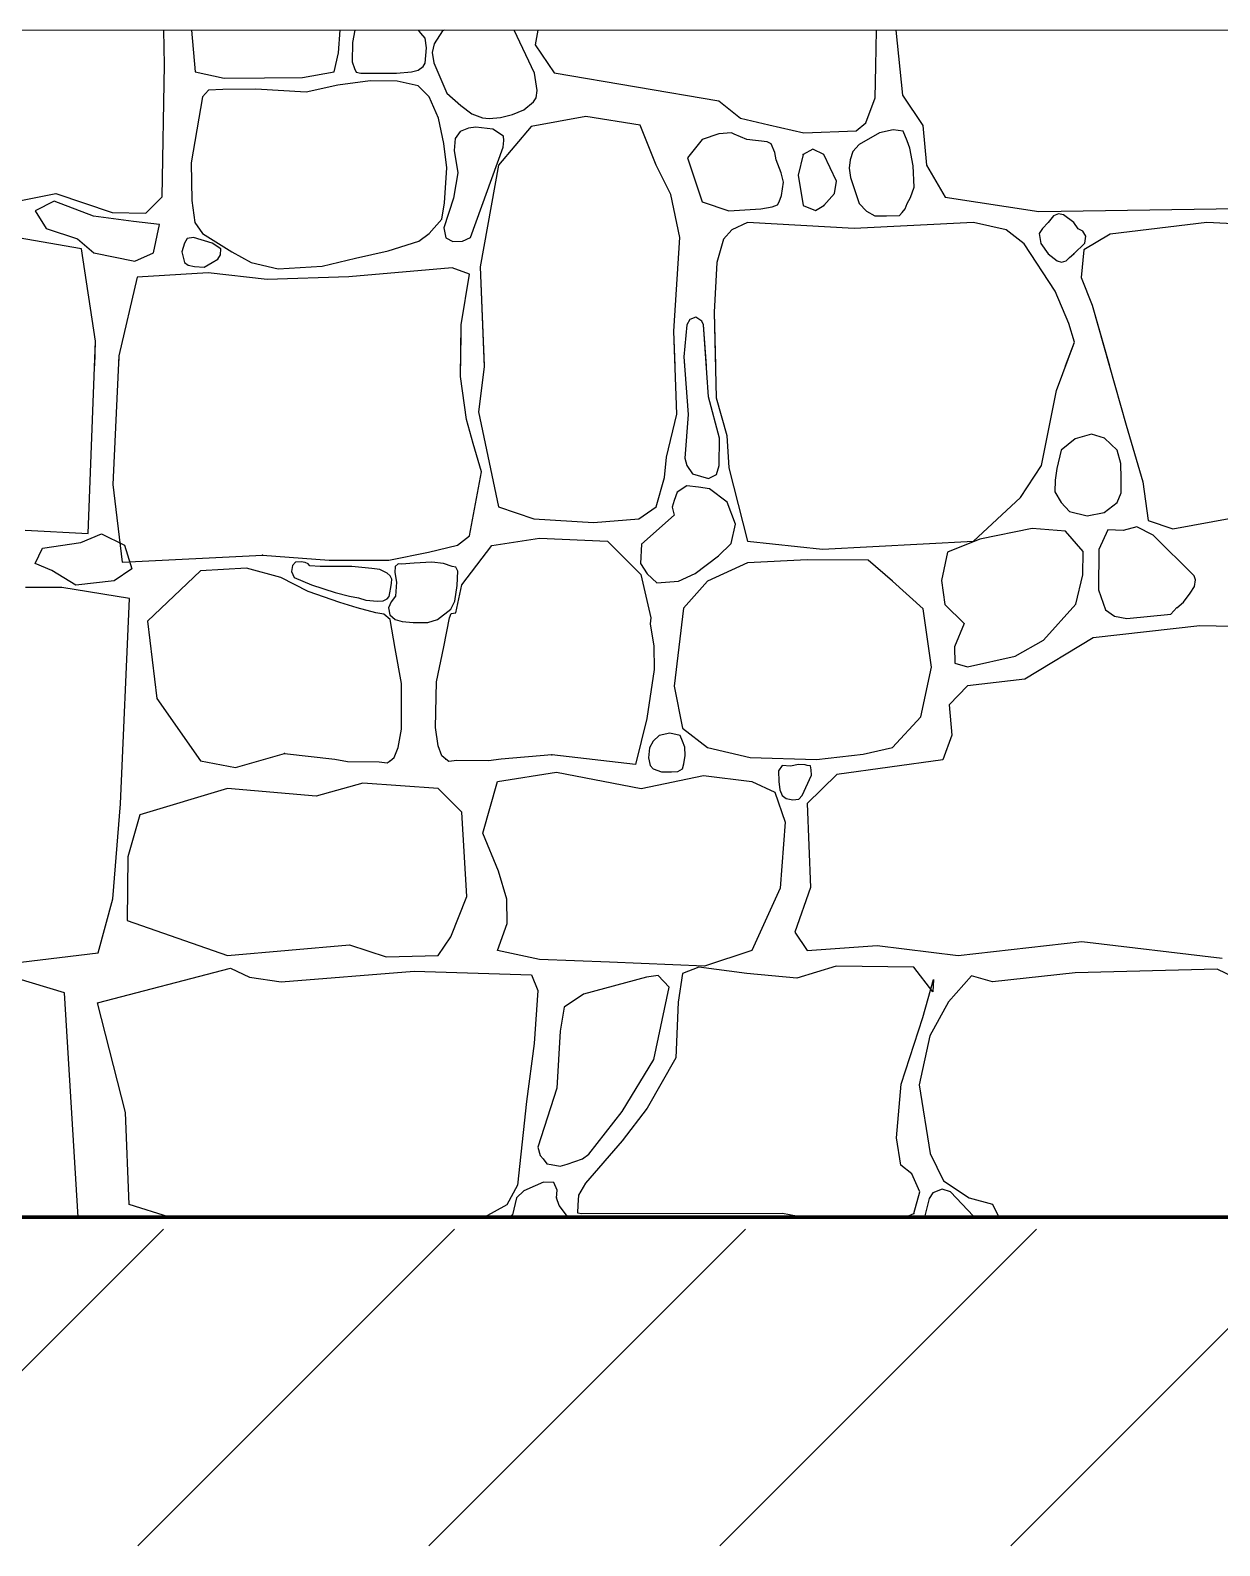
# Model space of a CAD drawing. Header units: feet. Extents: x -10410 to 374725, y -46422 to 88923.
# Drawn here: x 255607 to 256358, y 1230 to 2187 of the extents above; entities that cross this region are included whole.
import ezdxf

# ---------------------------------------------------------------- set-up
doc = ezdxf.new("R2010")
doc.units = ezdxf.units.FT
doc.header["$MEASUREMENT"] = 0
doc.layers.add('2D - Общий_Ном._пера__118', color=7, linetype='Continuous', lineweight=5, true_color=0x573938)
doc.layers.add('Конструктив - Стены Несущие_Ном._пера__87', color=7, linetype='Continuous', lineweight=25, true_color=0x6a6a6a)
doc.layers.add('Конструктив - Перекрытия_Ном._пера__1', color=7, linetype='Continuous', lineweight=20)
doc.layers.add('Местность - Рельеф_Ном._пера__53', color=54, linetype='Continuous', lineweight=80)

# ---------------------------------------------------------------- blocks, each defined once
blk = doc.blocks.new('*X48')
at = {"layer": 'Конструктив - Стены Несущие_Ном._пера__87', "linetype": 'Continuous'}
for p, q in [((255691.8, 2165.49), (255691.35, 2187.22)), ((255708.81, 2187.22), (255711.09, 2160.99)), ((255801.67, 2173.05), (255802.71, 2187.22)), ((255811.85, 2187.22), (255810.39, 2179.44)), ((255853.57, 2185.35), (255852.22, 2187.22)), ((255856.3, 2182.18), (255853.57, 2185.35)), ((255867.34, 2186.79), (255862.02, 2178.7)), ((255868.53, 2187.22), (255867.34, 2186.79)), ((255925.42, 2160.16), (255912.65, 2187.22)), ((255927.64, 2187.22), (255925.79, 2178.12)), ((256141.2, 2164.62), (256141.43, 2187.22)), ((256153.66, 2187.22), (256157.87, 2146.17)), ((255810.39, 2179.44), (255810.26, 2167.29)), ((255857.21, 2176.19), (255856.3, 2182.18)), ((255856.43, 2166.38), (255857.21, 2176.19)), ((255862.02, 2178.7), (255860.81, 2173.27)), ((255925.79, 2178.12), (255937.93, 2160.28)), ((255690.32, 2082.02), (255691.8, 2165.49)), ((255798.84, 2160.99), (255801.67, 2173.05)), ((255810.26, 2167.29), (255811.78, 2163.08)), ((255852, 2162.04), (255855.21, 2164.39)), ((255855.21, 2164.39), (255856.43, 2166.38)), ((255860.81, 2173.27), (255861.77, 2166.6)), ((255861.77, 2166.6), (255870.07, 2147.4)), ((256140.73, 2144.47), (256141.2, 2164.62)), ((255711.09, 2160.99), (255729.34, 2156.9)), ((255729.34, 2156.9), (255754.81, 2157.22)), ((255754.81, 2157.22), (255778.92, 2157.32)), ((255778.92, 2157.32), (255798.84, 2160.99)), ((255821.58, 2155.33), (255801.25, 2152.5)), ((255811.78, 2163.08), (255812.77, 2160.7)), ((255812.77, 2160.7), (255815.71, 2160.16)), ((255815.71, 2160.16), (255838.34, 2160.16)), ((255838.67, 2155.02), (255821.58, 2155.33)), ((255838.34, 2160.16), (255847.66, 2160.96)), ((255851.88, 2152.08), (255838.67, 2155.02)), ((255847.66, 2160.96), (255852, 2162.04)), ((255927.18, 2149.26), (255925.42, 2160.16)), ((255937.93, 2160.28), (256041.95, 2142.58)), ((255715.81, 2145.27), (255708.58, 2103.44)), ((255719.59, 2149.46), (255715.81, 2145.27)), ((255728.6, 2149.78), (255719.59, 2149.46)), ((255749.46, 2150.09), (255728.6, 2149.78)), ((255781.23, 2148.1), (255749.46, 2150.09)), ((255801.25, 2152.5), (255781.23, 2148.1)), ((255859.01, 2145.27), (255851.88, 2152.08)), ((255864.88, 2131.64), (255859.01, 2145.27)), ((255870.07, 2147.4), (255878.88, 2139.78)), ((255926.54, 2144.57), (255927.18, 2149.26)), ((256157.87, 2146.17), (256170.75, 2127.09)), ((255878.88, 2139.78), (255885.81, 2134.38)), ((255911.66, 2133.92), (255918.8, 2137.05)), ((255918.8, 2137.05), (255924.8, 2141.96)), ((255924.8, 2141.96), (255926.54, 2144.57)), ((256041.95, 2142.58), (256055.69, 2131.66)), ((256134.7, 2128.74), (256140.73, 2144.47)), ((255868.23, 2115.6), (255864.88, 2131.64)), ((255885.81, 2134.38), (255892.63, 2131.86)), ((255892.63, 2131.86), (255896.82, 2131.55)), ((255896.82, 2131.55), (255904.06, 2132.11)), ((255923.32, 2126.35), (255902.76, 2102.08)), ((255904.06, 2132.11), (255911.66, 2133.92)), ((255957.99, 2132.79), (255923.32, 2126.35)), ((255992.17, 2127.34), (255957.99, 2132.79)), ((256002.33, 2102.08), (255992.17, 2127.34)), ((256055.69, 2131.66), (256073.49, 2127.52)), ((256073.49, 2127.52), (256095.53, 2122.53)), ((256128.64, 2123.63), (256134.7, 2128.74)), ((256170.75, 2127.09), (256173.22, 2102.08)), ((255875.35, 2118.9), (255874.67, 2111.24)), ((255878.43, 2123.22), (255875.35, 2118.9)), ((255883.74, 2125.36), (255878.43, 2123.22)), ((255888.48, 2125.99), (255883.74, 2125.36)), ((255899.06, 2124.84), (255888.48, 2125.99)), ((255905.84, 2120.36), (255899.06, 2124.84)), ((255905.69, 2113.3), (255906.1, 2117.55)), ((255906.1, 2117.55), (255905.84, 2120.36)), ((256031.3, 2118.18), (256022.14, 2106.54)), ((256041.88, 2121.8), (256031.3, 2118.18)), ((256049.88, 2122.39), (256041.88, 2121.8)), ((256051.6, 2121.61), (256049.88, 2122.39)), ((256059.54, 2118.18), (256051.6, 2121.61)), ((256072.47, 2116.68), (256059.54, 2118.18)), ((256074.9, 2115.45), (256072.47, 2116.68)), ((256095.53, 2122.53), (256128.64, 2123.63)), ((256143.37, 2122.42), (256130.62, 2114.96)), ((256152.09, 2124.39), (256143.37, 2122.42)), ((256158.31, 2123.52), (256152.09, 2124.39)), ((256160.84, 2117.44), (256158.31, 2123.52)), ((256162.62, 2112.8), (256160.84, 2117.44)), ((255870.12, 2100.4), (255868.23, 2115.6)), ((255874.67, 2111.24), (255876.96, 2097.22)), ((255884.93, 2056.26), (255905.69, 2113.3)), ((256077.26, 2109.98), (256074.9, 2115.45)), ((256078.12, 2105.3), (256077.26, 2109.98)), ((256095.21, 2108.77), (256091.99, 2095.64)), ((256101.29, 2112.01), (256095.21, 2108.77)), ((256108.33, 2108.77), (256101.29, 2112.01)), ((256116.26, 2091.92), (256108.33, 2108.77)), ((256126.57, 2110.69), (256124.99, 2105.33)), ((256130.62, 2114.96), (256126.57, 2110.69)), ((256164.72, 2101.5), (256162.62, 2112.8)), ((255708.58, 2103.44), (255708.89, 2079.64)), ((255868.55, 2078.28), (255870.12, 2100.4)), ((255902.76, 2102.08), (255891.12, 2037.68)), ((256011.49, 2083.5), (256002.33, 2102.08)), ((256022.14, 2106.54), (256031.3, 2078.8)), ((256081.23, 2097.19), (256078.12, 2105.3)), ((256124.99, 2105.33), (256124.22, 2100.07)), ((256124.22, 2100.07), (256125.18, 2094.15)), ((256165.3, 2088.19), (256164.72, 2101.5)), ((256173.22, 2102.08), (256184.87, 2081.77)), ((255875.82, 2089.77), (255874.25, 2081.22)), ((255876.96, 2097.22), (255875.82, 2089.77)), ((256082.82, 2091.18), (256081.23, 2097.19)), ((256081.52, 2082.78), (256082.82, 2091.18)), ((256091.99, 2095.64), (256095.21, 2076.57)), ((256115.02, 2084), (256116.26, 2091.92)), ((256125.18, 2094.15), (256130.62, 2077.81)), ((256163.05, 2081.64), (256165.3, 2088.19)), ((255523.88, 2064.18), (255622.95, 2084)), ((255622.04, 2079.26), (255609.97, 2073.08)), ((255646.77, 2069.84), (255622.04, 2079.26)), ((255622.95, 2084), (255658.61, 2072.11)), ((255679.91, 2071.61), (255690.32, 2082.02)), ((255708.89, 2079.64), (255710.89, 2065.7)), ((255866.98, 2067.8), (255868.55, 2078.28)), ((255874.25, 2081.22), (255868.13, 2062.37)), ((256017.19, 2056.26), (256011.49, 2083.5)), ((256031.3, 2078.8), (256048.15, 2073.1)), ((256079.08, 2076.94), (256080.1, 2078.8)), ((256080.1, 2078.8), (256081.52, 2082.78)), ((256108.33, 2076.57), (256115.02, 2084)), ((256160.84, 2077.81), (256163.05, 2081.64)), ((256184.87, 2081.77), (256244.06, 2072.61)), ((255609.97, 2073.08), (255617.04, 2061.89)), ((255672.09, 2066.31), (255646.77, 2069.84)), ((255658.61, 2072.11), (255679.91, 2071.61)), ((256048.15, 2073.1), (256068.46, 2074.34)), ((256068.46, 2074.34), (256075.58, 2075.6)), ((256075.58, 2075.6), (256079.08, 2076.94)), ((256095.21, 2076.57), (256103.05, 2073.3)), ((256103.05, 2073.3), (256108.33, 2076.57)), ((256130.62, 2077.81), (256135.23, 2072.83)), ((256135.23, 2072.83), (256140.5, 2070)), ((256140.5, 2070), (256147.92, 2069.91)), ((256147.92, 2069.91), (256156.16, 2070.1)), ((256156.16, 2070.1), (256157.83, 2072.11)), ((256157.83, 2072.11), (256159.6, 2074.5)), ((256159.6, 2074.5), (256160.84, 2077.81)), ((256244.06, 2072.61), (256370.13, 2074.59)), ((256253.33, 2069.91), (256250.01, 2065.67)), ((256256.49, 2071.26), (256253.33, 2069.91)), ((256259.66, 2070.62), (256256.49, 2071.26)), ((256266.1, 2065.67), (256259.66, 2070.62)), ((255617.04, 2061.89), (255636.76, 2055.42)), ((255688.57, 2064.54), (255672.09, 2066.31)), ((255684.74, 2046.59), (255688.57, 2064.54)), ((255710.89, 2065.7), (255715.81, 2058.78)), ((255859.01, 2058.78), (255866.98, 2067.8)), ((255868.13, 2062.37), (255869.51, 2056)), ((256050.13, 2061.21), (256044.93, 2055.27)), ((256060.04, 2065.67), (256050.13, 2061.21)), ((256127.4, 2061.96), (256060.04, 2065.67)), ((256202.84, 2065.67), (256127.4, 2061.96)), ((256223.5, 2061.21), (256202.84, 2065.67)), ((256234.9, 2052.3), (256223.5, 2061.21)), ((256246.41, 2062), (256244.31, 2058.74)), ((256250.01, 2065.67), (256246.41, 2062)), ((256268.86, 2061.76), (256266.1, 2065.67)), ((256271.8, 2060.22), (256268.86, 2061.76)), ((256273.7, 2057.04), (256271.8, 2060.22)), ((256350.32, 2065.67), (256289.14, 2058.49)), ((256459.54, 2060.22), (256350.32, 2065.67)), ((255639.24, 2049.12), (255594.46, 2057)), ((255636.76, 2055.42), (255647.06, 2046.59)), ((255704.3, 2052.67), (255702.66, 2047.15)), ((255706, 2055.7), (255704.3, 2052.67)), ((255710.06, 2056.37), (255706, 2055.7)), ((255721.71, 2052.67), (255710.06, 2056.37)), ((255715.81, 2058.78), (255734.16, 2047.25)), ((255727.36, 2049.03), (255721.71, 2052.67)), ((255832.91, 2047.78), (255852.4, 2054.07)), ((255852.4, 2054.07), (255859.01, 2058.78)), ((255869.51, 2056), (255873.79, 2053.71)), ((255873.79, 2053.71), (255879.94, 2054.02)), ((255879.94, 2054.02), (255884.93, 2056.26)), ((256013.47, 1997.06), (256017.19, 2056.26)), ((256044.93, 2055.27), (256040.72, 2040.41)), ((256254.46, 2022.33), (256234.9, 2052.3)), ((256244.31, 2058.74), (256245.42, 2052.5)), ((256245.42, 2052.5), (256250.01, 2045.86)), ((256266.1, 2045.86), (256273.17, 2052.74)), ((256289.14, 2058.49), (256272.54, 2048.58)), ((256273.17, 2052.74), (256273.7, 2057.04)), ((255648.2, 1990.86), (255639.24, 2049.12)), ((255647.06, 2046.59), (255672.97, 2041.29)), ((255672.97, 2041.29), (255684.74, 2046.59)), ((255702.66, 2047.15), (255704.3, 2040.54)), ((255704.3, 2040.54), (255706.73, 2038.78)), ((255716.68, 2037.56), (255721.71, 2040.54)), ((255721.71, 2040.54), (255725.41, 2042.66)), ((255725.41, 2042.66), (255727.05, 2045.39)), ((255727.05, 2045.39), (255727.36, 2049.03)), ((255734.16, 2047.25), (255746.42, 2040.54)), ((255746.42, 2040.54), (255763.51, 2036.56)), ((255791.39, 2038.13), (255812.36, 2043.27)), ((255812.36, 2043.27), (255832.91, 2047.78)), ((256040.72, 2040.41), (256038.98, 2009.2)), ((256250.01, 2045.86), (256255.59, 2041.45)), ((256255.59, 2041.45), (256258.43, 2040.61)), ((256258.43, 2040.61), (256261.37, 2041.49)), ((256261.37, 2041.49), (256263.41, 2043.6)), ((256263.41, 2043.6), (256266.1, 2045.86)), ((256272.54, 2048.58), (256270.81, 2031)), ((255674.52, 2031.27), (255662.86, 1981.53)), ((255719.31, 2034.01), (255674.52, 2031.27)), ((255706.73, 2038.78), (255710.73, 2037.87)), ((255710.73, 2037.87), (255716.68, 2037.56)), ((255756.66, 2029.84), (255719.31, 2034.01)), ((255808.19, 2031.51), (255756.66, 2029.84)), ((255763.51, 2036.56), (255791.39, 2038.13)), ((255873.38, 2037.18), (255808.19, 2031.51)), ((255884.3, 2033.09), (255873.38, 2037.18)), ((255879.22, 2001), (255884.3, 2033.09)), ((255891.12, 2037.68), (255893.6, 1974.52)), ((256270.81, 2031), (256277.85, 2013.42)), ((256263.13, 2002.02), (256254.46, 2022.33)), ((256277.85, 2013.42), (256299.29, 1937.62)), ((256023.53, 2004.52), (256021.68, 2001)), ((256027.48, 2005.95), (256023.53, 2004.52)), ((256031.25, 2003.43), (256027.48, 2005.95)), ((256032.3, 2001), (256031.25, 2003.43)), ((256038.98, 2009.2), (256040.22, 1954.96)), ((256266.6, 1990.13), (256263.13, 2002.02)), ((255878.72, 1968.48), (255879.22, 2001)), ((256015.45, 1944.56), (256013.47, 1997.06)), ((256021.68, 2001), (256019.82, 1980.86)), ((256035.48, 1955.6), (256032.3, 2001)), ((255643.51, 1869.26), (255648.2, 1990.86)), ((256255.21, 1959.66), (256266.6, 1990.13)), ((255662.86, 1981.53), (255658.97, 1900.12)), ((255893.6, 1974.52), (255890.13, 1946.04)), ((256019.82, 1980.86), (256022.56, 1944.35)), ((255882.56, 1941.3), (255878.72, 1968.48)), ((256042.28, 1929.55), (256035.48, 1955.6)), ((256040.22, 1954.96), (256046.91, 1931.18)), ((256245.79, 1912.11), (256255.21, 1959.66)), ((255890.13, 1946.04), (255902.76, 1886.1)), ((256008.77, 1917.56), (256015.45, 1944.56)), ((256022.56, 1944.35), (256020.39, 1916.75)), ((255886.72, 1926.13), (255882.56, 1941.3)), ((256299.29, 1937.62), (256309.7, 1901.95)), ((255892.06, 1908.12), (255886.72, 1926.13)), ((256042.11, 1912.11), (256042.28, 1929.55)), ((256046.91, 1931.18), (256048.15, 1910.62)), ((256267.08, 1929.12), (256258.3, 1921.96)), ((256277.29, 1932.04), (256267.08, 1929.12)), ((256285.54, 1929.55), (256277.29, 1932.04)), ((256293.53, 1921.96), (256285.54, 1929.55)), ((256007.53, 1904.68), (256008.77, 1917.56)), ((256020.39, 1916.75), (256021.68, 1912.11)), ((256258.3, 1921.96), (256255.51, 1910.26)), ((256295.84, 1913.36), (256293.53, 1921.96)), ((255884.3, 1867.77), (255892.06, 1908.12)), ((256021.68, 1912.11), (256025.36, 1906.97)), ((256025.36, 1906.97), (256035.31, 1903.89)), ((256035.31, 1903.89), (256040.39, 1906.52)), ((256040.39, 1906.52), (256042.11, 1912.11)), ((256048.15, 1910.62), (256060.04, 1864.31)), ((256232.42, 1892.05), (256245.79, 1912.11)), ((256255.51, 1910.26), (256254.33, 1903.02)), ((256296.1, 1903.98), (256295.84, 1913.36)), ((255658.97, 1900.12), (255664.95, 1851.1)), ((256002.33, 1886.1), (256007.53, 1904.68)), ((256021.68, 1899.39), (256015.63, 1895.45)), ((256029.08, 1898.49), (256021.68, 1899.39)), ((256036.07, 1897.37), (256029.08, 1898.49)), ((256047.08, 1889.07), (256036.07, 1897.37)), ((256254.33, 1903.02), (256254.24, 1895.55)), ((256296.15, 1894.98), (256296.1, 1903.98)), ((256309.7, 1901.95), (256313.16, 1877.43)), ((256013.79, 1890.04), (256012.42, 1885.82)), ((256015.63, 1895.45), (256013.79, 1890.04)), ((256052.48, 1875.08), (256047.08, 1889.07)), ((256202.84, 1864.31), (256232.42, 1892.05)), ((256254.24, 1895.55), (256258.3, 1888.83)), ((256258.3, 1888.83), (256263.54, 1883.2)), ((256285.32, 1882.5), (256293.53, 1888.83)), ((256293.53, 1888.83), (256296.15, 1894.98)), ((255902.76, 1886.1), (255925.05, 1878.43)), ((255925.05, 1878.43), (255962.7, 1876.2)), ((255962.7, 1876.2), (255991.43, 1878.43)), ((255991.43, 1878.43), (256002.33, 1886.1)), ((256013.79, 1880.87), (255993.04, 1862.45)), ((256012.42, 1885.82), (256013.79, 1880.87)), ((256263.54, 1883.2), (256274.67, 1880.45)), ((256274.67, 1880.45), (256285.32, 1882.5)), ((256313.16, 1877.43), (256328.77, 1872.23)), ((256328.77, 1872.23), (256385.24, 1882.64)), ((255603.63, 1871.24), (255643.51, 1869.26)), ((255638.88, 1863.6), (255651.88, 1869.02)), ((255651.88, 1869.02), (255666.33, 1861.8)), ((255876.72, 1861.76), (255884.3, 1867.77)), ((256049.64, 1863), (256052.48, 1875.08)), ((256239.85, 1872.48), (256206.91, 1865.55)), ((256260.9, 1870.75), (256239.85, 1872.48)), ((256272.05, 1857.87), (256260.9, 1870.75)), ((256287.68, 1871.5), (256282.09, 1859.11)), ((256297.37, 1871.15), (256287.68, 1871.5)), ((256306.01, 1873.38), (256297.37, 1871.15)), ((256316.38, 1868.27), (256306.01, 1873.38)), ((256342.14, 1842.51), (256316.38, 1868.27)), ((255610, 1850.24), (255614.69, 1859.99)), ((255614.69, 1859.99), (255638.88, 1863.6)), ((255666.33, 1861.8), (255671.02, 1846.99)), ((255858.54, 1857.43), (255876.72, 1861.76)), ((255879.64, 1836.88), (255898.55, 1861.58)), ((255898.55, 1861.58), (255928.52, 1866.29)), ((255928.52, 1866.29), (255971.61, 1864.31)), ((255971.61, 1864.31), (255992.59, 1843.27)), ((255993.04, 1862.45), (255992.43, 1850.25)), ((256041.66, 1855.2), (256049.64, 1863)), ((256060.04, 1864.31), (256107.34, 1859.35)), ((256107.34, 1859.35), (256202.84, 1864.31)), ((256206.91, 1865.55), (256186.35, 1857.37)), ((256271.8, 1843.01), (256272.05, 1857.87)), ((256282.09, 1859.11), (256281.71, 1833.6)), ((255620.47, 1845.91), (255610, 1850.24)), ((255664.95, 1851.1), (255753.66, 1855.59)), ((255753.66, 1855.59), (255795.81, 1852.43)), ((255772.67, 1849.06), (255772.02, 1845.12)), ((255774.41, 1851.08), (255772.67, 1849.06)), ((255778.02, 1851.42), (255774.41, 1851.08)), ((255780.61, 1850.91), (255778.02, 1851.42)), ((255782.55, 1850), (255780.61, 1850.91)), ((255783.61, 1848.83), (255782.55, 1850)), ((255790.07, 1848.29), (255783.61, 1848.83)), ((255809.96, 1848.36), (255790.07, 1848.29)), ((255795.81, 1852.43), (255833.53, 1852.43)), ((255822.73, 1847.19), (255809.96, 1848.36)), ((255833.53, 1852.43), (255858.54, 1857.43)), ((255837.42, 1848.36), (255837.18, 1844.6)), ((255839.26, 1850.15), (255837.42, 1848.36)), ((255841.5, 1849.94), (255839.26, 1850.15)), ((255849.47, 1850.49), (255841.5, 1849.94)), ((255860.62, 1851.02), (255849.47, 1850.49)), ((255867.93, 1850.31), (255860.62, 1851.02)), ((255873.4, 1848.36), (255867.93, 1850.31)), ((255875.82, 1848.05), (255873.4, 1848.36)), ((255992.43, 1850.25), (255996.74, 1843.65)), ((256026.99, 1843.93), (256041.66, 1855.2)), ((256060.04, 1850.69), (256034.77, 1839.04)), ((256097.68, 1852.67), (256060.04, 1850.69)), ((256136.32, 1852.42), (256097.68, 1852.67)), ((256151.68, 1839.04), (256136.32, 1852.42)), ((256186.35, 1857.37), (256182.62, 1839.44)), ((255635.63, 1836.52), (255620.47, 1845.91)), ((255659.83, 1839.41), (255635.63, 1836.52)), ((255671.02, 1846.99), (255659.83, 1839.41)), ((255714.34, 1845.62), (255681.06, 1813.92)), ((255743.5, 1847.22), (255714.34, 1845.62)), ((255765.29, 1841.33), (255743.5, 1847.22)), ((255782.43, 1832.51), (255765.29, 1841.33)), ((255772.02, 1845.12), (255773.71, 1841.33)), ((255773.71, 1841.33), (255784.47, 1836.84)), ((255827.78, 1846.37), (255822.73, 1847.19)), ((255832.34, 1844.19), (255827.78, 1846.37)), ((255834.19, 1842.53), (255832.34, 1844.19)), ((255835.3, 1840.31), (255834.19, 1842.53)), ((255835.04, 1837.77), (255835.3, 1840.31)), ((255837.18, 1844.6), (255838.34, 1838.53)), ((255877.03, 1845.37), (255875.82, 1848.05)), ((255876.64, 1836.37), (255877.03, 1845.37)), ((255992.59, 1843.27), (255999, 1815.89)), ((255996.74, 1843.65), (256002.7, 1837.97)), ((256002.7, 1837.97), (256016.44, 1839.04)), ((256016.44, 1839.04), (256026.99, 1843.93)), ((256034.77, 1839.04), (256019.66, 1821.95)), ((256171, 1821.71), (256151.68, 1839.04)), ((256182.62, 1839.44), (256184.62, 1824.43)), ((256267.49, 1824.6), (256271.8, 1843.01)), ((256343.11, 1839.9), (256342.14, 1842.51)), ((256342.5, 1835.67), (256343.11, 1839.9)), ((255626.91, 1835.08), (255603.88, 1835.08)), ((255669.5, 1828.05), (255626.91, 1835.08)), ((255802.43, 1825.68), (255782.43, 1832.51)), ((255784.47, 1836.84), (255799.51, 1831.99)), ((255799.51, 1831.99), (255808.58, 1829.55)), ((255808.58, 1829.55), (255814.28, 1828.57)), ((255832.34, 1827.93), (255833.61, 1829.51)), ((255833.61, 1829.51), (255834.12, 1831.78)), ((255834.12, 1831.78), (255834.79, 1835.15)), ((255834.79, 1835.15), (255835.04, 1837.77)), ((255837.71, 1829.56), (255834.82, 1826.14)), ((255838.34, 1838.53), (255837.71, 1829.56)), ((255875.06, 1826.43), (255876.64, 1836.37)), ((255875.86, 1819.02), (255879.64, 1836.88)), ((256281.71, 1833.6), (256286.24, 1821.09)), ((256335.47, 1825.93), (256339.62, 1831.48)), ((256339.62, 1831.48), (256342.5, 1835.67)), ((255663.82, 1698.41), (255669.5, 1828.05)), ((255813.42, 1822.32), (255802.43, 1825.68)), ((255825.3, 1819.17), (255813.42, 1822.32)), ((255814.28, 1828.57), (255818.85, 1827.06)), ((255818.85, 1827.06), (255826.34, 1826.39)), ((255826.34, 1826.39), (255829.77, 1826.66)), ((255829.77, 1826.66), (255832.34, 1827.93)), ((255834.82, 1826.14), (255833.24, 1822.17)), ((255833.24, 1822.17), (255834.05, 1817.91)), ((255864.22, 1814.94), (255872.61, 1821.46)), ((255872.61, 1821.46), (255875.06, 1826.43)), ((256019.66, 1821.95), (256013.72, 1772.67)), ((256176.2, 1784.8), (256171, 1821.71)), ((256184.62, 1824.43), (256197, 1812.29)), ((256247.03, 1801.89), (256267.49, 1824.6)), ((256286.24, 1821.09), (256291.95, 1816.9)), ((256327.57, 1818.17), (256331.34, 1822.38)), ((256331.24, 1822.2), (256335.47, 1825.93)), ((255681.06, 1813.92), (255686.96, 1764.86)), ((255830.36, 1818.18), (255825.3, 1819.17)), ((255834.34, 1814.94), (255830.36, 1818.18)), ((255834.05, 1817.91), (255837.42, 1814.94)), ((255837.42, 1796.52), (255834.34, 1814.94)), ((255837.42, 1814.94), (255841.87, 1813.65)), ((255841.87, 1813.65), (255848.89, 1812.94)), ((255848.89, 1812.94), (255858.12, 1813.07)), ((255858.12, 1813.07), (255864.22, 1814.94)), ((255868.21, 1797.56), (255871.8, 1815.88)), ((255871.8, 1815.88), (255872.87, 1818.73)), ((255872.87, 1818.73), (255875.86, 1819.02)), ((255999, 1815.89), (255998.49, 1812.12)), ((255998.49, 1812.12), (256000.9, 1798.01)), ((256197, 1812.29), (256190.81, 1797.68)), ((256345.86, 1810.81), (256278.49, 1803.38)), ((256291.95, 1816.9), (256299.79, 1815.51)), ((256299.79, 1815.51), (256327.57, 1818.17)), ((256376.82, 1810.31), (256345.86, 1810.81)), ((256229.2, 1791.74), (256247.03, 1801.89)), ((256278.49, 1803.38), (256235.14, 1777.12)), ((255841.41, 1774.42), (255837.42, 1796.52)), ((255863.62, 1775.58), (255868.21, 1797.56)), ((256000.9, 1798.01), (256001.08, 1783.18)), ((256190.81, 1797.68), (256191.06, 1787.28)), ((256198.98, 1785.05), (256229.2, 1791.74)), ((256001.08, 1783.18), (255996.51, 1752.27)), ((256169.51, 1753.35), (256176.2, 1784.8)), ((256191.06, 1787.28), (256198.98, 1785.05)), ((255841.41, 1745.57), (255841.41, 1774.42)), ((255862.83, 1746.73), (255863.62, 1775.58)), ((256013.72, 1772.67), (256018.92, 1746.16)), ((256198.98, 1772.91), (256187.34, 1761.03)), ((256235.14, 1777.12), (256198.98, 1772.91)), ((255686.96, 1764.86), (255714.34, 1725.62)), ((256151.68, 1734.03), (256169.51, 1753.35)), ((256187.34, 1761.03), (256189.08, 1741.71)), ((255839.33, 1733.9), (255841.41, 1745.57)), ((255864.59, 1735.02), (255862.83, 1746.73)), ((255996.51, 1752.27), (255989.31, 1723.32)), ((256010.92, 1743.07), (256004.27, 1741.59)), ((256017.58, 1741.53), (256010.92, 1743.07)), ((256018.92, 1746.16), (256034.77, 1734.03)), ((255836.89, 1727.61), (255839.33, 1733.9)), ((255866.86, 1728.67), (255864.59, 1735.02)), ((255998.03, 1733.87), (255997.57, 1727.54)), ((256000.34, 1737.99), (255998.03, 1733.87)), ((256004.27, 1741.59), (256000.34, 1737.99)), ((256018.92, 1737.99), (256017.58, 1741.53)), ((256020.45, 1734.16), (256018.92, 1737.99)), ((256020.67, 1728.86), (256020.45, 1734.16)), ((256034.77, 1734.03), (256061.77, 1727.59)), ((256133.1, 1729.82), (256151.68, 1734.03)), ((256189.08, 1741.71), (256183.38, 1726.1)), ((255714.34, 1725.62), (255736.57, 1721.4)), ((255736.57, 1721.4), (255767.44, 1730.22)), ((255767.44, 1730.22), (255799.38, 1726.68)), ((255799.38, 1726.68), (255807.36, 1725.23)), ((255807.36, 1725.23), (255827.22, 1724.88)), ((255827.22, 1724.88), (255832.34, 1724.29)), ((255832.34, 1724.29), (255834.34, 1725.62)), ((255834.34, 1725.62), (255836.89, 1727.61)), ((255869.36, 1726.6), (255866.86, 1728.67)), ((255871.32, 1725.22), (255869.36, 1726.6)), ((255876.45, 1725.67), (255871.32, 1725.22)), ((255896.32, 1725.47), (255876.45, 1725.67)), ((255904.33, 1726.71), (255896.32, 1725.47)), ((255936.36, 1729.37), (255904.33, 1726.71)), ((255989.31, 1723.32), (255936.36, 1729.37)), ((255997.57, 1727.54), (255998.44, 1722.62)), ((256019.9, 1723.74), (256020.67, 1728.86)), ((256061.77, 1727.59), (256103.63, 1726.35)), ((256103.63, 1726.35), (256133.1, 1729.82)), ((256183.38, 1726.1), (256116.51, 1716.94)), ((255902.02, 1712.48), (255939.42, 1718.42)), ((255939.42, 1718.42), (255992.91, 1708.02)), ((255992.91, 1708.02), (256032.3, 1716.2)), ((255998.44, 1722.62), (256000.34, 1720.41)), ((256000.34, 1720.41), (256005.65, 1718.59)), ((256005.65, 1718.59), (256011.95, 1718.53)), ((256011.95, 1718.53), (256016.01, 1718.92)), ((256016.01, 1718.92), (256018.92, 1720.41)), ((256018.92, 1720.41), (256019.9, 1723.74)), ((256032.3, 1716.2), (256062.76, 1712.48)), ((256081.89, 1722.62), (256079.57, 1719.17)), ((256079.57, 1719.17), (256079.86, 1712.55)), ((256087.23, 1722.2), (256081.89, 1722.62)), ((256092.31, 1723.26), (256087.23, 1722.2)), ((256096.43, 1723.13), (256092.31, 1723.26)), ((256094.62, 1703.57), (256100.48, 1716.47)), ((256097.71, 1722.62), (256096.43, 1723.13)), ((256116.51, 1716.94), (256097.68, 1698.61)), ((256099.74, 1722.33), (256097.71, 1722.62)), ((256100.35, 1719.88), (256099.74, 1722.33)), ((256100.48, 1716.47), (256100.35, 1719.88)), ((255731.57, 1708.02), (255676.08, 1691.42)), ((255787.59, 1703.32), (255731.57, 1708.02)), ((255817.06, 1711.49), (255787.59, 1703.32)), ((255864.63, 1708.02), (255817.06, 1711.49)), ((255879.48, 1693.16), (255864.63, 1708.02)), ((255892.85, 1679.79), (255902.02, 1712.48)), ((256062.76, 1712.48), (256077.37, 1705.79)), ((256077.37, 1705.79), (256083.81, 1686.72)), ((256079.86, 1712.55), (256080.37, 1707.27)), ((256080.37, 1707.27), (256081.89, 1703.57)), ((255659.15, 1638.26), (255663.82, 1698.41)), ((256081.89, 1703.57), (256084.56, 1701.67)), ((256084.56, 1701.67), (256088.67, 1700.81)), ((256088.67, 1700.81), (256092.44, 1701.35)), ((256092.44, 1701.35), (256094.62, 1703.57)), ((256097.68, 1698.61), (256099.91, 1645.61)), ((255676.08, 1691.42), (255668.56, 1664.96)), ((255882.7, 1639.91), (255879.48, 1693.16)), ((256083.81, 1686.72), (256080.59, 1645.11)), ((255902.76, 1655.76), (255892.85, 1679.79)), ((255668.56, 1664.96), (255668.07, 1624.66)), ((255907.96, 1638.18), (255902.76, 1655.76)), ((255649.77, 1604.16), (255659.15, 1638.26)), ((255872.54, 1614.4), (255882.7, 1639.91)), ((255908.21, 1622.82), (255907.96, 1638.18)), ((256080.59, 1645.11), (256062.76, 1605.73)), ((256099.91, 1645.61), (256090, 1617.37)), ((255668.07, 1624.66), (255731.57, 1602.51)), ((255902.02, 1605.73), (255908.21, 1622.82)), ((255731.57, 1602.51), (255808.64, 1609.2)), ((255808.64, 1609.2), (255831.68, 1601.77)), ((255864.63, 1602.51), (255872.54, 1614.4)), ((256090, 1617.37), (256097.68, 1605.73)), ((256097.68, 1605.73), (256142.02, 1608.95)), ((256142.02, 1608.95), (256193.04, 1602.51)), ((256193.04, 1602.51), (256271.31, 1611.43)), ((256271.31, 1611.43), (256359.97, 1600.78)), ((255600.9, 1598.3), (255649.77, 1604.16)), ((255831.68, 1601.77), (255864.63, 1602.51)), ((255928.52, 1600.03), (255902.02, 1605.73)), ((255972.85, 1598.3), (255928.52, 1600.03)), ((256062.76, 1605.73), (256032.79, 1595.82)), ((255628.58, 1578.99), (255588.02, 1591.12)), ((255649.43, 1572.71), (255733.35, 1594.59)), ((255733.35, 1594.59), (255745.48, 1588.89)), ((255765.5, 1585.92), (255849.46, 1592.6)), ((255849.46, 1592.6), (255923.52, 1590.37)), ((255923.52, 1590.37), (255927.48, 1580.47)), ((256032.79, 1595.82), (255972.85, 1598.3)), ((256003.56, 1589.88), (255996.13, 1588.89)), ((256010.6, 1582.46), (256003.56, 1589.88)), ((256018.92, 1591.12), (256016.2, 1573.04)), ((256029.32, 1595.08), (256018.92, 1591.12)), ((256059.54, 1591.12), (256029.32, 1595.08)), ((256091.24, 1588.15), (256059.54, 1591.12)), ((256116.01, 1595.82), (256091.24, 1588.15)), ((256165.05, 1595.08), (256116.01, 1595.82)), ((256177.19, 1579.48), (256165.05, 1595.08)), ((256267.1, 1591.61), (256214.83, 1585.92)), ((256356.75, 1593.84), (256267.1, 1591.61)), ((256373.35, 1585.92), (256356.75, 1593.84)), ((255745.48, 1588.89), (255765.5, 1585.92)), ((255927.48, 1580.47), (255925.25, 1547.03)), ((255996.13, 1588.89), (255956.48, 1578.16)), ((256000.84, 1536.88), (256010.6, 1582.46)), ((256170.75, 1563.38), (256177.44, 1587.4)), ((256177.44, 1587.4), (256177.19, 1579.48)), ((256201.46, 1589.63), (256187.09, 1573.28)), ((256214.83, 1585.92), (256201.46, 1589.63)), ((255637.14, 1437.22), (255628.58, 1578.99)), ((255667.1, 1503.3), (255649.43, 1572.71)), ((255956.48, 1578.16), (255944.12, 1569.82)), ((256016.2, 1573.04), (256014.71, 1537.87)), ((256187.09, 1573.28), (256175.21, 1551.74)), ((255944.12, 1569.82), (255941.65, 1554.71)), ((256157.13, 1521.27), (256170.75, 1563.38)), ((255941.65, 1554.71), (255939.66, 1518.8)), ((256175.21, 1551.74), (256168.52, 1520.78)), ((255925.25, 1547.03), (255920.3, 1510.37)), ((255980.78, 1503.93), (256000.84, 1536.88)), ((256014.71, 1537.87), (255996.63, 1506.16)), ((255939.66, 1518.8), (255927.67, 1481.39)), ((256154.15, 1487.34), (256157.13, 1521.27)), ((256168.52, 1520.78), (256175.45, 1477.43)), ((255920.3, 1510.37), (255914.65, 1457.37)), ((255959.73, 1476.94), (255980.78, 1503.93)), ((255996.63, 1506.16), (255980.78, 1485.36)), ((255669.41, 1445.25), (255667.1, 1503.3)), ((255980.78, 1485.36), (255957.74, 1458.61)), ((256156.88, 1470), (256154.15, 1487.34)), ((255927.67, 1481.39), (255928.96, 1476.06)), ((255928.96, 1476.06), (255930.99, 1473.97)), ((255955.87, 1474.13), (255959.73, 1476.94)), ((256175.45, 1477.43), (256183.88, 1460.1)), ((255930.99, 1473.97), (255933.25, 1470.97)), ((255933.25, 1470.97), (255936.07, 1470.43)), ((255936.07, 1470.43), (255941.59, 1469.39)), ((255941.59, 1469.39), (255946.1, 1470.75)), ((255946.1, 1470.75), (255955.87, 1474.13)), ((256163.81, 1464.55), (256156.88, 1470)), ((255914.65, 1457.37), (255907.92, 1444.99)), ((255925.87, 1456.99), (255918.77, 1453.82)), ((255931.08, 1459.23), (255925.87, 1456.99)), ((255937.68, 1459.1), (255931.08, 1459.23)), ((255939.77, 1454.21), (255937.68, 1459.1)), ((255957.74, 1458.61), (255953.29, 1451.08)), ((256169.01, 1453.16), (256163.81, 1464.55)), ((256183.88, 1460.1), (256199.97, 1449.45)), ((255914.11, 1449.45), (255911.62, 1438.61)), ((255918.77, 1453.82), (255914.11, 1449.45)), ((255939.42, 1449.45), (255939.77, 1454.21)), ((255941.12, 1444.52), (255939.42, 1449.45)), ((255953.29, 1451.08), (255952.75, 1444.79)), ((256165.05, 1439.54), (256169.01, 1453.16)), ((256174.8, 1448.93), (256171.84, 1437.22)), ((256177.03, 1452.66), (256174.8, 1448.93)), ((256183.06, 1454.8), (256177.03, 1452.66)), ((256188.3, 1453.2), (256183.06, 1454.8)), ((256202.84, 1437.86), (256188.3, 1453.2)), ((256199.97, 1449.45), (256214.83, 1445.48)), ((255694.96, 1437.22), (255669.41, 1445.25)), ((255907.92, 1444.99), (255893.88, 1437.22)), ((255911.62, 1438.61), (255909.91, 1437.22)), ((255946.35, 1437.56), (255941.12, 1444.52)), ((255946.43, 1437.22), (255946.35, 1437.56)), ((255952.75, 1444.79), (255952.67, 1439.92)), ((255952.67, 1439.92), (255955.27, 1439.54)), ((255955.27, 1439.54), (256082.08, 1439.79)), ((256082.08, 1439.79), (256095.37, 1437.22)), ((256159.86, 1437.22), (256165.05, 1439.54)), ((256203.71, 1437.22), (256202.84, 1437.86)), ((256214.83, 1445.48), (256218.88, 1437.22))]:
    blk.add_line(p, q, dxfattribs=at)
for p in [(256095.21, 2108.77), (256108.33, 2076.57), (256266.1, 2045.86), (255753.66, 1855.59), (255767.44, 1730.22), (255834.34, 1725.62), (255834.34, 1725.62), (255869.36, 1726.6), (255869.36, 1726.6), (255936.36, 1729.37), (255939.42, 1449.45), (256165.05, 1439.54)]:
    blk.add_point(p, dxfattribs=at)
blk = doc.blocks.new('Штриховка_24', base_point=(0, 0))
at = {"layer": 'Конструктив - Стены Несущие_Ном._пера__87', "linetype": 'Continuous'}
blk.add_blockref('*X48', (0, 0), dxfattribs=at)
blk = doc.blocks.new('*X52')
at = {"layer": 'Конструктив - Стены Несущие_Ном._пера__87', "linetype": 'Continuous'}
for p, q in [((255691.8, 2165.49), (255691.35, 2187.22)), ((255708.81, 2187.22), (255711.09, 2160.99)), ((255801.67, 2173.05), (255802.71, 2187.22)), ((255811.85, 2187.22), (255810.39, 2179.44)), ((255853.57, 2185.35), (255852.22, 2187.22)), ((255856.3, 2182.18), (255853.57, 2185.35)), ((255867.34, 2186.79), (255862.02, 2178.7)), ((255868.53, 2187.22), (255867.34, 2186.79)), ((255925.42, 2160.16), (255912.65, 2187.22)), ((255927.64, 2187.22), (255925.79, 2178.12)), ((256141.2, 2164.62), (256141.43, 2187.22)), ((256153.66, 2187.22), (256157.87, 2146.17)), ((255810.39, 2179.44), (255810.26, 2167.29)), ((255857.21, 2176.19), (255856.3, 2182.18)), ((255856.43, 2166.38), (255857.21, 2176.19)), ((255862.02, 2178.7), (255860.81, 2173.27)), ((255925.79, 2178.12), (255937.93, 2160.28)), ((255690.32, 2082.02), (255691.8, 2165.49)), ((255798.84, 2160.99), (255801.67, 2173.05)), ((255810.26, 2167.29), (255811.78, 2163.08)), ((255852, 2162.04), (255855.21, 2164.39)), ((255855.21, 2164.39), (255856.43, 2166.38)), ((255860.81, 2173.27), (255861.77, 2166.6)), ((255861.77, 2166.6), (255870.07, 2147.4)), ((256140.73, 2144.47), (256141.2, 2164.62)), ((255711.09, 2160.99), (255729.34, 2156.9)), ((255729.34, 2156.9), (255754.81, 2157.22)), ((255754.81, 2157.22), (255778.92, 2157.32)), ((255778.92, 2157.32), (255798.84, 2160.99)), ((255821.58, 2155.33), (255801.25, 2152.5)), ((255811.78, 2163.08), (255812.77, 2160.7)), ((255812.77, 2160.7), (255815.71, 2160.16)), ((255815.71, 2160.16), (255838.34, 2160.16)), ((255838.67, 2155.02), (255821.58, 2155.33)), ((255838.34, 2160.16), (255847.66, 2160.96)), ((255851.88, 2152.08), (255838.67, 2155.02)), ((255847.66, 2160.96), (255852, 2162.04)), ((255927.18, 2149.26), (255925.42, 2160.16)), ((255937.93, 2160.28), (256041.95, 2142.58)), ((255715.81, 2145.27), (255708.58, 2103.44)), ((255719.59, 2149.46), (255715.81, 2145.27)), ((255728.6, 2149.78), (255719.59, 2149.46)), ((255749.46, 2150.09), (255728.6, 2149.78)), ((255781.23, 2148.1), (255749.46, 2150.09)), ((255801.25, 2152.5), (255781.23, 2148.1)), ((255859.01, 2145.27), (255851.88, 2152.08)), ((255864.88, 2131.64), (255859.01, 2145.27)), ((255870.07, 2147.4), (255878.88, 2139.78)), ((255926.54, 2144.57), (255927.18, 2149.26)), ((256157.87, 2146.17), (256170.75, 2127.09)), ((255878.88, 2139.78), (255885.81, 2134.38)), ((255911.66, 2133.92), (255918.8, 2137.05)), ((255918.8, 2137.05), (255924.8, 2141.96)), ((255924.8, 2141.96), (255926.54, 2144.57)), ((256041.95, 2142.58), (256055.69, 2131.66)), ((256134.7, 2128.74), (256140.73, 2144.47)), ((255868.23, 2115.6), (255864.88, 2131.64)), ((255885.81, 2134.38), (255892.63, 2131.86)), ((255892.63, 2131.86), (255896.82, 2131.55)), ((255896.82, 2131.55), (255904.06, 2132.11)), ((255923.32, 2126.35), (255902.76, 2102.08)), ((255904.06, 2132.11), (255911.66, 2133.92)), ((255957.99, 2132.79), (255923.32, 2126.35)), ((255992.17, 2127.34), (255957.99, 2132.79)), ((256002.33, 2102.08), (255992.17, 2127.34)), ((256055.69, 2131.66), (256073.49, 2127.52)), ((256073.49, 2127.52), (256095.53, 2122.53)), ((256128.64, 2123.63), (256134.7, 2128.74)), ((256170.75, 2127.09), (256173.22, 2102.08)), ((255875.35, 2118.9), (255874.67, 2111.24)), ((255878.43, 2123.22), (255875.35, 2118.9)), ((255883.74, 2125.36), (255878.43, 2123.22)), ((255888.48, 2125.99), (255883.74, 2125.36)), ((255899.06, 2124.84), (255888.48, 2125.99)), ((255905.84, 2120.36), (255899.06, 2124.84)), ((255905.69, 2113.3), (255906.1, 2117.55)), ((255906.1, 2117.55), (255905.84, 2120.36)), ((256031.3, 2118.18), (256022.14, 2106.54)), ((256041.88, 2121.8), (256031.3, 2118.18)), ((256049.88, 2122.39), (256041.88, 2121.8)), ((256051.6, 2121.61), (256049.88, 2122.39)), ((256059.54, 2118.18), (256051.6, 2121.61)), ((256072.47, 2116.68), (256059.54, 2118.18)), ((256074.9, 2115.45), (256072.47, 2116.68)), ((256095.53, 2122.53), (256128.64, 2123.63)), ((256143.37, 2122.42), (256130.62, 2114.96)), ((256152.09, 2124.39), (256143.37, 2122.42)), ((256158.31, 2123.52), (256152.09, 2124.39)), ((256160.84, 2117.44), (256158.31, 2123.52)), ((256162.62, 2112.8), (256160.84, 2117.44)), ((255870.12, 2100.4), (255868.23, 2115.6)), ((255874.67, 2111.24), (255876.96, 2097.22)), ((255884.93, 2056.26), (255905.69, 2113.3)), ((256077.26, 2109.98), (256074.9, 2115.45)), ((256078.12, 2105.3), (256077.26, 2109.98)), ((256095.21, 2108.77), (256091.99, 2095.64)), ((256101.29, 2112.01), (256095.21, 2108.77)), ((256108.33, 2108.77), (256101.29, 2112.01)), ((256116.26, 2091.92), (256108.33, 2108.77)), ((256126.57, 2110.69), (256124.99, 2105.33)), ((256130.62, 2114.96), (256126.57, 2110.69)), ((256164.72, 2101.5), (256162.62, 2112.8)), ((255708.58, 2103.44), (255708.89, 2079.64)), ((255868.55, 2078.28), (255870.12, 2100.4)), ((255902.76, 2102.08), (255891.12, 2037.68)), ((256011.49, 2083.5), (256002.33, 2102.08)), ((256022.14, 2106.54), (256031.3, 2078.8)), ((256081.23, 2097.19), (256078.12, 2105.3)), ((256124.99, 2105.33), (256124.22, 2100.07)), ((256124.22, 2100.07), (256125.18, 2094.15)), ((256165.3, 2088.19), (256164.72, 2101.5)), ((256173.22, 2102.08), (256184.87, 2081.77)), ((255875.82, 2089.77), (255874.25, 2081.22)), ((255876.96, 2097.22), (255875.82, 2089.77)), ((256082.82, 2091.18), (256081.23, 2097.19)), ((256081.52, 2082.78), (256082.82, 2091.18)), ((256091.99, 2095.64), (256095.21, 2076.57)), ((256115.02, 2084), (256116.26, 2091.92)), ((256125.18, 2094.15), (256130.62, 2077.81)), ((256163.05, 2081.64), (256165.3, 2088.19)), ((255523.88, 2064.18), (255622.95, 2084)), ((255622.04, 2079.26), (255609.97, 2073.08)), ((255646.77, 2069.84), (255622.04, 2079.26)), ((255622.95, 2084), (255658.61, 2072.11)), ((255679.91, 2071.61), (255690.32, 2082.02)), ((255708.89, 2079.64), (255710.89, 2065.7)), ((255866.98, 2067.8), (255868.55, 2078.28)), ((255874.25, 2081.22), (255868.13, 2062.37)), ((256017.19, 2056.26), (256011.49, 2083.5)), ((256031.3, 2078.8), (256048.15, 2073.1)), ((256079.08, 2076.94), (256080.1, 2078.8)), ((256080.1, 2078.8), (256081.52, 2082.78)), ((256108.33, 2076.57), (256115.02, 2084)), ((256160.84, 2077.81), (256163.05, 2081.64)), ((256184.87, 2081.77), (256244.06, 2072.61)), ((255609.97, 2073.08), (255617.04, 2061.89)), ((255672.09, 2066.31), (255646.77, 2069.84)), ((255658.61, 2072.11), (255679.91, 2071.61)), ((256048.15, 2073.1), (256068.46, 2074.34)), ((256068.46, 2074.34), (256075.58, 2075.6)), ((256075.58, 2075.6), (256079.08, 2076.94)), ((256095.21, 2076.57), (256103.05, 2073.3)), ((256103.05, 2073.3), (256108.33, 2076.57)), ((256130.62, 2077.81), (256135.23, 2072.83)), ((256135.23, 2072.83), (256140.5, 2070)), ((256140.5, 2070), (256147.92, 2069.91)), ((256147.92, 2069.91), (256156.16, 2070.1)), ((256156.16, 2070.1), (256157.83, 2072.11)), ((256157.83, 2072.11), (256159.6, 2074.5)), ((256159.6, 2074.5), (256160.84, 2077.81)), ((256244.06, 2072.61), (256370.13, 2074.59)), ((256253.33, 2069.91), (256250.01, 2065.67)), ((256256.49, 2071.26), (256253.33, 2069.91)), ((256259.66, 2070.62), (256256.49, 2071.26)), ((256266.1, 2065.67), (256259.66, 2070.62)), ((255617.04, 2061.89), (255636.76, 2055.42)), ((255688.57, 2064.54), (255672.09, 2066.31)), ((255684.74, 2046.59), (255688.57, 2064.54)), ((255710.89, 2065.7), (255715.81, 2058.78)), ((255859.01, 2058.78), (255866.98, 2067.8)), ((255868.13, 2062.37), (255869.51, 2056)), ((256050.13, 2061.21), (256044.93, 2055.27)), ((256060.04, 2065.67), (256050.13, 2061.21)), ((256127.4, 2061.96), (256060.04, 2065.67)), ((256202.84, 2065.67), (256127.4, 2061.96)), ((256223.5, 2061.21), (256202.84, 2065.67)), ((256234.9, 2052.3), (256223.5, 2061.21)), ((256246.41, 2062), (256244.31, 2058.74)), ((256250.01, 2065.67), (256246.41, 2062)), ((256268.86, 2061.76), (256266.1, 2065.67)), ((256271.8, 2060.22), (256268.86, 2061.76)), ((256273.7, 2057.04), (256271.8, 2060.22)), ((256350.32, 2065.67), (256289.14, 2058.49)), ((256459.54, 2060.22), (256350.32, 2065.67)), ((255639.24, 2049.12), (255594.46, 2057)), ((255636.76, 2055.42), (255647.06, 2046.59)), ((255704.3, 2052.67), (255702.66, 2047.15)), ((255706, 2055.7), (255704.3, 2052.67)), ((255710.06, 2056.37), (255706, 2055.7)), ((255721.71, 2052.67), (255710.06, 2056.37)), ((255715.81, 2058.78), (255734.16, 2047.25)), ((255727.36, 2049.03), (255721.71, 2052.67)), ((255832.91, 2047.78), (255852.4, 2054.07)), ((255852.4, 2054.07), (255859.01, 2058.78)), ((255869.51, 2056), (255873.79, 2053.71)), ((255873.79, 2053.71), (255879.94, 2054.02)), ((255879.94, 2054.02), (255884.93, 2056.26)), ((256013.47, 1997.06), (256017.19, 2056.26)), ((256044.93, 2055.27), (256040.72, 2040.41)), ((256254.46, 2022.33), (256234.9, 2052.3)), ((256244.31, 2058.74), (256245.42, 2052.5)), ((256245.42, 2052.5), (256250.01, 2045.86)), ((256266.1, 2045.86), (256273.17, 2052.74)), ((256289.14, 2058.49), (256272.54, 2048.58)), ((256273.17, 2052.74), (256273.7, 2057.04)), ((255648.2, 1990.86), (255639.24, 2049.12)), ((255647.06, 2046.59), (255672.97, 2041.29)), ((255672.97, 2041.29), (255684.74, 2046.59)), ((255702.66, 2047.15), (255704.3, 2040.54)), ((255704.3, 2040.54), (255706.73, 2038.78)), ((255716.68, 2037.56), (255721.71, 2040.54)), ((255721.71, 2040.54), (255725.41, 2042.66)), ((255725.41, 2042.66), (255727.05, 2045.39)), ((255727.05, 2045.39), (255727.36, 2049.03)), ((255734.16, 2047.25), (255746.42, 2040.54)), ((255746.42, 2040.54), (255763.51, 2036.56)), ((255791.39, 2038.13), (255812.36, 2043.27)), ((255812.36, 2043.27), (255832.91, 2047.78)), ((256040.72, 2040.41), (256038.98, 2009.2)), ((256250.01, 2045.86), (256255.59, 2041.45)), ((256255.59, 2041.45), (256258.43, 2040.61)), ((256258.43, 2040.61), (256261.37, 2041.49)), ((256261.37, 2041.49), (256263.41, 2043.6)), ((256263.41, 2043.6), (256266.1, 2045.86)), ((256272.54, 2048.58), (256270.81, 2031)), ((255674.52, 2031.27), (255662.86, 1981.53)), ((255719.31, 2034.01), (255674.52, 2031.27)), ((255706.73, 2038.78), (255710.73, 2037.87)), ((255710.73, 2037.87), (255716.68, 2037.56)), ((255756.66, 2029.84), (255719.31, 2034.01)), ((255808.19, 2031.51), (255756.66, 2029.84)), ((255763.51, 2036.56), (255791.39, 2038.13)), ((255873.38, 2037.18), (255808.19, 2031.51)), ((255884.3, 2033.09), (255873.38, 2037.18)), ((255879.22, 2001), (255884.3, 2033.09)), ((255891.12, 2037.68), (255893.57, 1975.09)), ((256270.81, 2031), (256277.85, 2013.42)), ((256263.13, 2002.02), (256254.46, 2022.33)), ((256277.85, 2013.42), (256288.69, 1975.09)), ((256023.53, 2004.52), (256021.68, 2001)), ((256027.48, 2005.95), (256023.53, 2004.52)), ((256031.25, 2003.43), (256027.48, 2005.95)), ((256032.3, 2001), (256031.25, 2003.43)), ((256038.98, 2009.2), (256039.76, 1975.09)), ((256266.6, 1990.13), (256263.13, 2002.02)), ((255878.82, 1975.09), (255879.22, 2001)), ((256014.3, 1975.09), (256013.47, 1997.06)), ((256021.68, 2001), (256019.82, 1980.86)), ((256034.11, 1975.09), (256032.3, 2001)), ((255647.6, 1975.09), (255648.2, 1990.86)), ((256260.97, 1975.09), (256266.6, 1990.13)), ((255662.86, 1981.53), (255662.55, 1975.09)), ((256019.82, 1980.86), (256020.25, 1975.09))]:
    blk.add_line(p, q, dxfattribs=at)
for p in [(256095.21, 2108.77), (256108.33, 2076.57), (256266.1, 2045.86)]:
    blk.add_point(p, dxfattribs=at)
blk = doc.blocks.new('Штриховка_26', base_point=(0, 0))
at = {"layer": 'Конструктив - Стены Несущие_Ном._пера__87', "linetype": 'Continuous'}
blk.add_blockref('*X52', (0, 0), dxfattribs=at)

msp = doc.modelspace()

# ---------------------------------------------------------------- hatches: boundary and pattern name
at = {"layer": '2D - Общий_Ном._пера__118', "linetype": 'Continuous'}
h = msp.add_hatch(dxfattribs=at)
h.set_pattern_fill('ЛИНИИ_НАКЛОННЫЕ__ШАГ_1_5_', color=256, style=0, pattern_type=2)
h.set_pattern_definition([(45, (0, 0), (-91.92388, 91.92388), [])])
h.paths.add_polyline_path([(244137.47739, 1437.21988), (244137.47739, 1429.5641), (265651.78297, 1429.5641), (265651.78297, 1229.5641), (244137.47739, 1229.5641), (241582.37199, 1229.5641), (241582.37199, 1437.21988)])

# ---------------------------------------------------------------- linework, layer by layer
at = {"layer": 'Конструктив - Перекрытия_Ном._пера__1', "linetype": 'Continuous'}
msp.add_line((257099.59189, 2187.21988), (254747.56043, 2187.21988), dxfattribs=at)
at = {"layer": 'Местность - Рельеф_Ном._пера__53', "linetype": 'Continuous', "flags": 128}
msp.add_lwpolyline([(247162.41413, 1437.21988), (265549.34495, 1437.21988)], dxfattribs=at)

# ---------------------------------------------------------------- block references
at = {"layer": 'Конструктив - Стены Несущие_Ном._пера__87', "linetype": 'Continuous'}
for name in ['Штриховка_24', 'Штриховка_26']:
    msp.add_blockref(name, (0, 0), dxfattribs=at)

doc.saveas('drawing.dxf')
